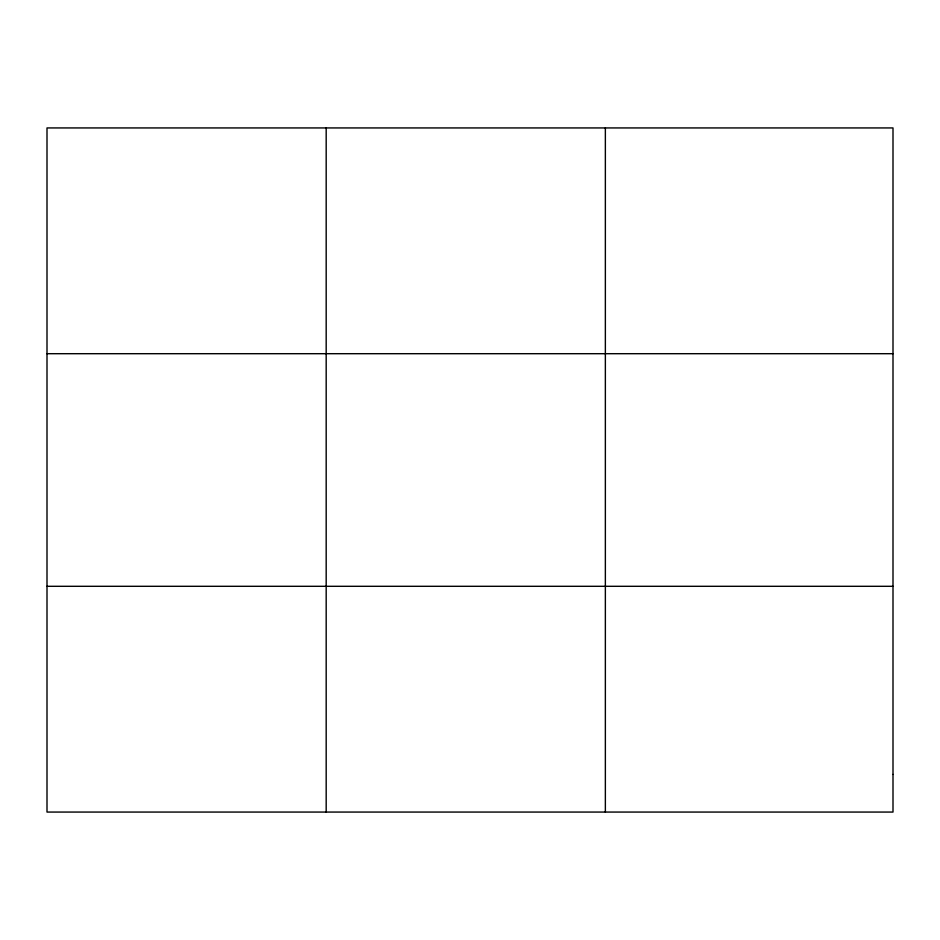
<?xml version="1.0" encoding="UTF-8"?>
<svg xmlns="http://www.w3.org/2000/svg" width="940" height="940" viewBox="0 0 940 940"><rect width="100%" height="100%" fill="white"/><g stroke="black" fill="none" stroke-linecap="round" stroke-linejoin="round"><path stroke-width="1.41" d="M326.18 812.066L326.18 127.934M605.36 812.066L605.36 127.934M47 353.698L893 353.698M47 586.302L893 586.302M893 774.443L893 812.066L47 812.066L47 127.934L893 127.934L893 774.443"/></g></svg>
